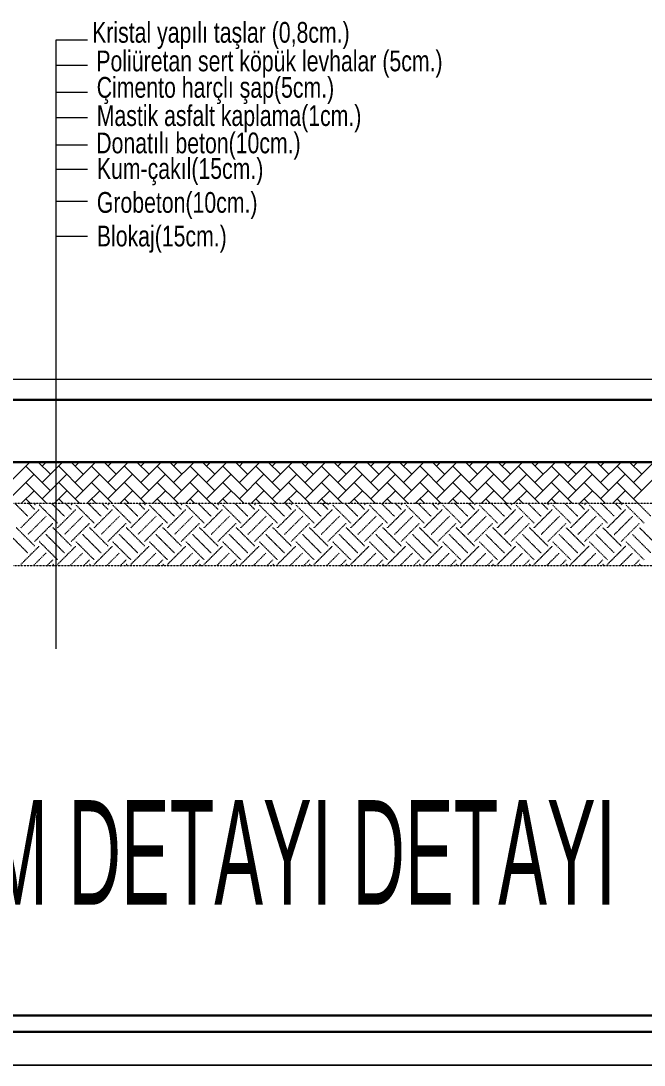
# Model space of a CAD drawing. Extents: x 775040 to 808375, y 4159409 to 4163651.
# Drawn here: x 803180 to 803556, y 4159409 to 4160038 of the extents above; entities that cross this region are included whole.
import ezdxf

# ---------------------------------------------------------------- set-up
doc = ezdxf.new("R2010")
doc.units = 0
doc.header["$MEASUREMENT"] = 0
doc.linetypes.add('DASHED2', pattern=[0.1875, 0.125, -0.0625])
for name, color, linetype, lineweight in [('KALIN', 30, 'Continuous', 18), ('Z_antet', 31, 'Continuous', 30), ('Z_g3', 3, 'Continuous', 13), ('Z_kesit döşeme', 5, 'Continuous', 30), ('Z_sıva', 241, 'Continuous', 5), ('Z_tarama', 8, 'Continuous', 5), ('Z_yazı', 4, 'Continuous', 20)]:
    doc.layers.add(name, color=color, linetype=linetype, lineweight=lineweight)
doc.styles.add('10', font='swisscl.ttf', dxfattribs={"height": 10})
doc.styles.add('SIMPLEX', font='arial.ttf', dxfattribs={"width": 0.5})

msp = doc.modelspace()

# ---------------------------------------------------------------- linework, layer by layer
at = {"layer": 'KALIN'}
for p, q in [((801720.3, 4159408.75), (808375.4, 4159408.75)), ((808375.4, 4159408.75), (801740.3, 4159408.75))]:
    msp.add_line(p, q, dxfattribs=at)
at = {"layer": 'Z_antet'}
for p, q in [((801870.3, 4159438.75), (808375.4, 4159438.75)), ((808375.4, 4159428.75), (801860.3, 4159428.75))]:
    msp.add_line(p, q, dxfattribs=at)
at = {"layer": 'Z_g3'}
for p, q in [((803220.68, 4160026.75), (803201.49, 4160026.75)), ((803201.49, 4160026.75), (803201.49, 4159659.77)), ((803220.68, 4160011.4), (803201.49, 4160011.4)), ((803220.68, 4159995.15), (803201.49, 4159995.15)), ((803220.68, 4159979.81), (803201.49, 4159979.81)), ((803220.68, 4159963.39), (803201.49, 4159963.39)), ((803220.68, 4159948.64), (803201.49, 4159948.64)), ((803220.68, 4159929.33), (803201.49, 4159929.33)), ((803220.68, 4159908.29), (803201.49, 4159908.29))]:
    msp.add_line(p, q, dxfattribs=at)
at = {"layer": 'Z_kesit döşeme', "linetype": 'Continuous'}
msp.add_lwpolyline([(806062.59, 4159809.77), (802323.76, 4159809.77), (802323.76, 4159622.27), (802473.76, 4159622.27), (802473.76, 4159772.27), (803786.26, 4159772.27), (803786.26, 4159622.27), (803936.26, 4159622.27), (803936.26, 4159772.27), (804786.26, 4159772.27), (804786.26, 4159622.27), (804936.26, 4159622.27), (804936.26, 4159772.27), (806062.59, 4159772.27)], dxfattribs=at)
at = {"layer": 'Z_sıva', "linetype": 'Continuous'}
msp.add_line((802398.76, 4159822.27), (803845.44, 4159822.27), dxfattribs=at)
at = {"layer": 'Z_tarama', "ltscale": 50}
for p, q in [((803173.57, 4159759.99), (803185.85, 4159772.27)), ((803198.32, 4159755.04), (803183.47, 4159769.89)), ((803198.32, 4159764.94), (803190.99, 4159772.27)), ((803193.37, 4159769.89), (803195.75, 4159772.27)), ((803193.37, 4159759.99), (803205.65, 4159772.27)), ((803218.12, 4159755.04), (803203.27, 4159769.89)), ((803218.12, 4159764.94), (803210.79, 4159772.27)), ((803213.17, 4159769.89), (803215.55, 4159772.27)), ((803213.17, 4159759.99), (803225.45, 4159772.27)), ((803237.92, 4159755.04), (803223.07, 4159769.89)), ((803237.92, 4159764.94), (803230.59, 4159772.27)), ((803232.97, 4159769.89), (803235.35, 4159772.27)), ((803232.97, 4159759.99), (803245.25, 4159772.27)), ((803257.72, 4159755.04), (803242.87, 4159769.89)), ((803257.72, 4159764.94), (803250.39, 4159772.27)), ((803252.77, 4159769.89), (803255.15, 4159772.27)), ((803252.77, 4159759.99), (803265.05, 4159772.27)), ((803277.52, 4159755.04), (803262.67, 4159769.89)), ((803277.52, 4159764.94), (803270.19, 4159772.27)), ((803272.57, 4159769.89), (803274.95, 4159772.27)), ((803272.57, 4159759.99), (803284.84, 4159772.27)), ((803297.32, 4159755.04), (803282.47, 4159769.89)), ((803297.32, 4159764.94), (803289.99, 4159772.27)), ((803292.37, 4159769.89), (803294.74, 4159772.27)), ((803292.37, 4159759.99), (803304.64, 4159772.27)), ((803317.11, 4159755.04), (803302.27, 4159769.89)), ((803317.11, 4159764.94), (803309.79, 4159772.27)), ((803312.16, 4159769.89), (803314.54, 4159772.27)), ((803312.16, 4159759.99), (803324.44, 4159772.27)), ((803336.91, 4159755.04), (803322.06, 4159769.89)), ((803336.91, 4159764.94), (803329.59, 4159772.27)), ((803331.96, 4159769.89), (803334.34, 4159772.27)), ((803331.96, 4159759.99), (803344.24, 4159772.27)), ((803356.71, 4159755.04), (803341.86, 4159769.89)), ((803356.71, 4159764.94), (803349.38, 4159772.27)), ((803351.76, 4159769.89), (803354.14, 4159772.27)), ((803351.76, 4159759.99), (803364.04, 4159772.27)), ((803376.51, 4159755.04), (803361.66, 4159769.89)), ((803376.51, 4159764.94), (803369.18, 4159772.27)), ((803371.56, 4159769.89), (803373.94, 4159772.27)), ((803371.56, 4159759.99), (803383.84, 4159772.27)), ((803396.31, 4159755.04), (803381.46, 4159769.89)), ((803396.31, 4159764.94), (803388.98, 4159772.27)), ((803391.36, 4159769.89), (803393.74, 4159772.27)), ((803391.36, 4159759.99), (803403.64, 4159772.27)), ((803416.11, 4159755.04), (803401.26, 4159769.89)), ((803416.11, 4159764.94), (803408.78, 4159772.27)), ((803411.16, 4159769.89), (803413.54, 4159772.27)), ((803411.16, 4159759.99), (803423.44, 4159772.27)), ((803435.91, 4159755.04), (803421.06, 4159769.89)), ((803435.91, 4159764.94), (803428.58, 4159772.27)), ((803430.96, 4159769.89), (803433.34, 4159772.27)), ((803430.96, 4159759.99), (803443.24, 4159772.27)), ((803455.71, 4159755.04), (803440.86, 4159769.89)), ((803455.71, 4159764.94), (803448.38, 4159772.27)), ((803450.76, 4159769.89), (803453.14, 4159772.27)), ((803450.76, 4159759.99), (803463.04, 4159772.27)), ((803475.51, 4159755.04), (803460.66, 4159769.89)), ((803475.51, 4159764.94), (803468.18, 4159772.27)), ((803470.56, 4159769.89), (803472.94, 4159772.27)), ((803470.56, 4159759.99), (803482.83, 4159772.27)), ((803495.31, 4159755.04), (803480.46, 4159769.89)), ((803495.31, 4159764.94), (803487.98, 4159772.27)), ((803490.36, 4159769.89), (803492.73, 4159772.27)), ((803490.36, 4159759.99), (803502.63, 4159772.27)), ((803515.1, 4159755.04), (803500.26, 4159769.89)), ((803515.1, 4159764.94), (803507.78, 4159772.27)), ((803510.15, 4159769.89), (803512.53, 4159772.27)), ((803510.15, 4159759.99), (803522.43, 4159772.27)), ((803534.9, 4159755.04), (803520.05, 4159769.89)), ((803534.9, 4159764.94), (803527.58, 4159772.27)), ((803529.95, 4159769.89), (803532.33, 4159772.27)), ((803529.95, 4159759.99), (803542.23, 4159772.27)), ((803554.7, 4159755.04), (803539.85, 4159769.89)), ((803554.7, 4159764.94), (803547.37, 4159772.27)), ((803549.75, 4159769.89), (803552.13, 4159772.27)), ((803549.75, 4159759.99), (803562.03, 4159772.27)), ((803173.57, 4159750.09), (803188.42, 4159764.94)), ((803193.37, 4159750.09), (803208.22, 4159764.94)), ((803213.17, 4159750.09), (803228.02, 4159764.94)), ((803232.97, 4159750.09), (803247.82, 4159764.94)), ((803252.77, 4159750.09), (803267.62, 4159764.94)), ((803272.57, 4159750.09), (803287.42, 4159764.94)), ((803292.37, 4159750.09), (803307.22, 4159764.94)), ((803312.16, 4159750.09), (803327.01, 4159764.94)), ((803331.96, 4159750.09), (803346.81, 4159764.94)), ((803351.76, 4159750.09), (803366.61, 4159764.94)), ((803371.56, 4159750.09), (803386.41, 4159764.94)), ((803391.36, 4159750.09), (803406.21, 4159764.94)), ((803411.16, 4159750.09), (803426.01, 4159764.94)), ((803430.96, 4159750.09), (803445.81, 4159764.94)), ((803450.76, 4159750.09), (803465.61, 4159764.94)), ((803470.56, 4159750.09), (803485.41, 4159764.94)), ((803490.36, 4159750.09), (803505.2, 4159764.94)), ((803510.15, 4159750.09), (803525, 4159764.94)), ((803529.95, 4159750.09), (803544.8, 4159764.94)), ((803549.75, 4159750.09), (803564.6, 4159764.94)), ((803196.19, 4159747.27), (803183.47, 4159759.99)), ((803215.99, 4159747.27), (803203.27, 4159759.99)), ((803235.79, 4159747.27), (803223.07, 4159759.99)), ((803255.59, 4159747.27), (803242.87, 4159759.99)), ((803275.39, 4159747.27), (803262.67, 4159759.99)), ((803295.19, 4159747.27), (803282.47, 4159759.99)), ((803314.99, 4159747.27), (803302.27, 4159759.99)), ((803334.79, 4159747.27), (803322.06, 4159759.99)), ((803354.59, 4159747.27), (803341.86, 4159759.99)), ((803374.38, 4159747.27), (803361.66, 4159759.99)), ((803394.18, 4159747.27), (803381.46, 4159759.99)), ((803413.98, 4159747.27), (803401.26, 4159759.99)), ((803433.78, 4159747.27), (803421.06, 4159759.99)), ((803453.58, 4159747.27), (803440.86, 4159759.99)), ((803473.38, 4159747.27), (803460.66, 4159759.99)), ((803493.18, 4159747.27), (803480.46, 4159759.99)), ((803512.98, 4159747.27), (803500.26, 4159759.99)), ((803532.78, 4159747.27), (803520.05, 4159759.99)), ((803552.58, 4159747.27), (803539.85, 4159759.99)), ((803180.65, 4159747.27), (803188.42, 4159755.04)), ((803186.29, 4159747.27), (803183.47, 4159750.09)), ((803200.45, 4159747.27), (803208.22, 4159755.04)), ((803206.09, 4159747.27), (803203.27, 4159750.09)), ((803220.25, 4159747.27), (803228.02, 4159755.04)), ((803225.89, 4159747.27), (803223.07, 4159750.09)), ((803240.05, 4159747.27), (803247.82, 4159755.04)), ((803245.69, 4159747.27), (803242.87, 4159750.09)), ((803259.84, 4159747.27), (803267.62, 4159755.04)), ((803265.49, 4159747.27), (803262.67, 4159750.09)), ((803279.64, 4159747.27), (803287.42, 4159755.04)), ((803285.29, 4159747.27), (803282.47, 4159750.09)), ((803299.44, 4159747.27), (803307.22, 4159755.04)), ((803305.09, 4159747.27), (803302.27, 4159750.09)), ((803319.24, 4159747.27), (803327.01, 4159755.04)), ((803324.89, 4159747.27), (803322.06, 4159750.09)), ((803339.04, 4159747.27), (803346.81, 4159755.04)), ((803344.69, 4159747.27), (803341.86, 4159750.09)), ((803358.84, 4159747.27), (803366.61, 4159755.04)), ((803364.48, 4159747.27), (803361.66, 4159750.09)), ((803378.64, 4159747.27), (803386.41, 4159755.04)), ((803384.28, 4159747.27), (803381.46, 4159750.09)), ((803398.44, 4159747.27), (803406.21, 4159755.04)), ((803404.08, 4159747.27), (803401.26, 4159750.09)), ((803418.24, 4159747.27), (803426.01, 4159755.04)), ((803423.88, 4159747.27), (803421.06, 4159750.09)), ((803438.04, 4159747.27), (803445.81, 4159755.04)), ((803443.68, 4159747.27), (803440.86, 4159750.09)), ((803457.83, 4159747.27), (803465.61, 4159755.04)), ((803463.48, 4159747.27), (803460.66, 4159750.09)), ((803477.63, 4159747.27), (803485.41, 4159755.04)), ((803483.28, 4159747.27), (803480.46, 4159750.09)), ((803497.43, 4159747.27), (803505.2, 4159755.04)), ((803503.08, 4159747.27), (803500.26, 4159750.09)), ((803517.23, 4159747.27), (803525, 4159755.04)), ((803522.88, 4159747.27), (803520.05, 4159750.09)), ((803537.03, 4159747.27), (803544.8, 4159755.04)), ((803542.68, 4159747.27), (803539.85, 4159750.09))]:
    msp.add_line(p, q, dxfattribs=at)
at = {"layer": 'Z_tarama', "linetype": 'DASHED2'}
for p, q in [((803786.26, 4159747.27), (802473.76, 4159747.27)), ((803184.63, 4159739.65), (803177.01, 4159747.27)), ((803180.49, 4159732.75), (803191.54, 4159743.79)), ((803188.77, 4159743.79), (803185.3, 4159747.27)), ((803188.77, 4159746.56), (803189.49, 4159747.27)), ((803202.59, 4159735.51), (803191.54, 4159746.56)), ((803206.73, 4159739.65), (803199.11, 4159747.27)), ((803202.59, 4159732.75), (803213.63, 4159743.79)), ((803210.87, 4159743.79), (803207.4, 4159747.27)), ((803210.87, 4159746.56), (803211.58, 4159747.27)), ((803224.68, 4159735.51), (803213.63, 4159746.56)), ((803228.83, 4159739.65), (803221.21, 4159747.27)), ((803224.68, 4159732.75), (803235.73, 4159743.79)), ((803232.97, 4159743.79), (803229.49, 4159747.27)), ((803232.97, 4159746.56), (803233.68, 4159747.27)), ((803246.78, 4159735.51), (803235.73, 4159746.56)), ((803250.92, 4159739.65), (803243.3, 4159747.27)), ((803246.78, 4159732.75), (803257.83, 4159743.79)), ((803255.07, 4159743.79), (803251.59, 4159747.27)), ((803255.07, 4159746.56), (803255.78, 4159747.27)), ((803268.88, 4159735.51), (803257.83, 4159746.56)), ((803273.02, 4159739.65), (803265.4, 4159747.27)), ((803268.88, 4159732.75), (803279.93, 4159743.79)), ((803277.16, 4159743.79), (803273.69, 4159747.27)), ((803277.16, 4159746.56), (803277.88, 4159747.27)), ((803290.97, 4159735.51), (803279.93, 4159746.56)), ((803295.12, 4159739.65), (803287.5, 4159747.27)), ((803290.97, 4159732.75), (803302.02, 4159743.79)), ((803299.26, 4159743.79), (803295.79, 4159747.27)), ((803299.26, 4159746.56), (803299.97, 4159747.27)), ((803313.07, 4159735.51), (803302.02, 4159746.56)), ((803317.21, 4159739.65), (803309.6, 4159747.27)), ((803313.07, 4159732.75), (803324.12, 4159743.79)), ((803321.36, 4159743.79), (803317.88, 4159747.27)), ((803321.36, 4159746.56), (803322.07, 4159747.27)), ((803335.17, 4159735.51), (803324.12, 4159746.56)), ((803339.31, 4159739.65), (803331.69, 4159747.27)), ((803335.17, 4159732.75), (803346.22, 4159743.79)), ((803343.45, 4159743.79), (803339.98, 4159747.27)), ((803343.45, 4159746.56), (803344.17, 4159747.27)), ((803357.26, 4159735.51), (803346.22, 4159746.56)), ((803361.41, 4159739.65), (803353.79, 4159747.27)), ((803357.26, 4159732.75), (803368.31, 4159743.79)), ((803365.55, 4159743.79), (803362.08, 4159747.27)), ((803365.55, 4159746.56), (803366.26, 4159747.27)), ((803379.36, 4159735.51), (803368.31, 4159746.56)), ((803383.51, 4159739.65), (803375.89, 4159747.27)), ((803379.36, 4159732.75), (803390.41, 4159743.79)), ((803387.65, 4159743.79), (803384.17, 4159747.27)), ((803387.65, 4159746.56), (803388.36, 4159747.27)), ((803401.46, 4159735.51), (803390.41, 4159746.56)), ((803405.6, 4159739.65), (803397.98, 4159747.27)), ((803401.46, 4159732.75), (803412.51, 4159743.79)), ((803409.75, 4159743.79), (803406.27, 4159747.27)), ((803409.75, 4159746.56), (803410.46, 4159747.27)), ((803423.56, 4159735.51), (803412.51, 4159746.56)), ((803427.7, 4159739.65), (803420.08, 4159747.27)), ((803423.56, 4159732.75), (803434.6, 4159743.79)), ((803431.84, 4159743.79), (803428.37, 4159747.27)), ((803431.84, 4159746.56), (803432.56, 4159747.27)), ((803445.65, 4159735.51), (803434.6, 4159746.56)), ((803449.8, 4159739.65), (803442.18, 4159747.27)), ((803445.65, 4159732.75), (803456.7, 4159743.79)), ((803453.94, 4159743.79), (803450.46, 4159747.27)), ((803453.94, 4159746.56), (803454.65, 4159747.27)), ((803467.75, 4159735.51), (803456.7, 4159746.56)), ((803471.89, 4159739.65), (803464.28, 4159747.27)), ((803467.75, 4159732.75), (803478.8, 4159743.79)), ((803476.04, 4159743.79), (803472.56, 4159747.27)), ((803476.04, 4159746.56), (803476.75, 4159747.27)), ((803489.85, 4159735.51), (803478.8, 4159746.56)), ((803493.99, 4159739.65), (803486.37, 4159747.27)), ((803489.85, 4159732.75), (803500.9, 4159743.79)), ((803498.13, 4159743.79), (803494.66, 4159747.27)), ((803498.13, 4159746.56), (803498.85, 4159747.27)), ((803511.94, 4159735.51), (803500.9, 4159746.56)), ((803516.09, 4159739.65), (803508.47, 4159747.27)), ((803511.94, 4159732.75), (803522.99, 4159743.79)), ((803520.23, 4159743.79), (803516.76, 4159747.27)), ((803520.23, 4159746.56), (803520.94, 4159747.27)), ((803534.04, 4159735.51), (803522.99, 4159746.56)), ((803538.18, 4159739.65), (803530.57, 4159747.27)), ((803534.04, 4159732.75), (803545.09, 4159743.79)), ((803542.33, 4159743.79), (803538.85, 4159747.27)), ((803542.33, 4159746.56), (803543.04, 4159747.27)), ((803556.14, 4159735.51), (803545.09, 4159746.56)), ((803560.28, 4159739.65), (803552.66, 4159747.27)), ((803184.63, 4159728.6), (803195.68, 4159739.65)), ((803206.73, 4159728.6), (803217.78, 4159739.65)), ((803228.83, 4159728.6), (803239.87, 4159739.65)), ((803250.92, 4159728.6), (803261.97, 4159739.65)), ((803273.02, 4159728.6), (803284.07, 4159739.65)), ((803295.12, 4159728.6), (803306.17, 4159739.65)), ((803317.21, 4159728.6), (803328.26, 4159739.65)), ((803339.31, 4159728.6), (803350.36, 4159739.65)), ((803361.41, 4159728.6), (803372.46, 4159739.65)), ((803383.51, 4159728.6), (803394.55, 4159739.65)), ((803405.6, 4159728.6), (803416.65, 4159739.65)), ((803427.7, 4159728.6), (803438.75, 4159739.65)), ((803449.8, 4159728.6), (803460.85, 4159739.65)), ((803471.89, 4159728.6), (803482.94, 4159739.65)), ((803493.99, 4159728.6), (803505.04, 4159739.65)), ((803516.09, 4159728.6), (803527.14, 4159739.65)), ((803538.18, 4159728.6), (803549.23, 4159739.65)), ((803188.77, 4159721.7), (803177.73, 4159732.75)), ((803188.77, 4159724.46), (803199.82, 4159735.51)), ((803210.87, 4159721.7), (803199.82, 4159732.75)), ((803210.87, 4159724.46), (803221.92, 4159735.51)), ((803232.97, 4159721.7), (803221.92, 4159732.75)), ((803232.97, 4159724.46), (803244.02, 4159735.51)), ((803255.07, 4159721.7), (803244.02, 4159732.75)), ((803255.07, 4159724.46), (803266.11, 4159735.51)), ((803277.16, 4159721.7), (803266.11, 4159732.75)), ((803277.16, 4159724.46), (803288.21, 4159735.51)), ((803299.26, 4159721.7), (803288.21, 4159732.75)), ((803299.26, 4159724.46), (803310.31, 4159735.51)), ((803321.36, 4159721.7), (803310.31, 4159732.75)), ((803321.36, 4159724.46), (803332.41, 4159735.51)), ((803343.45, 4159721.7), (803332.41, 4159732.75)), ((803343.45, 4159724.46), (803354.5, 4159735.51)), ((803365.55, 4159721.7), (803354.5, 4159732.75)), ((803365.55, 4159724.46), (803376.6, 4159735.51)), ((803387.65, 4159721.7), (803376.6, 4159732.75)), ((803387.65, 4159724.46), (803398.7, 4159735.51)), ((803409.75, 4159721.7), (803398.7, 4159732.75)), ((803409.75, 4159724.46), (803420.79, 4159735.51)), ((803431.84, 4159721.7), (803420.79, 4159732.75)), ((803431.84, 4159724.46), (803442.89, 4159735.51)), ((803453.94, 4159721.7), (803442.89, 4159732.75)), ((803453.94, 4159724.46), (803464.99, 4159735.51)), ((803476.04, 4159721.7), (803464.99, 4159732.75)), ((803476.04, 4159724.46), (803487.09, 4159735.51)), ((803498.13, 4159721.7), (803487.09, 4159732.75)), ((803498.13, 4159724.46), (803509.18, 4159735.51)), ((803520.23, 4159721.7), (803509.18, 4159732.75)), ((803520.23, 4159724.46), (803531.28, 4159735.51)), ((803542.33, 4159721.7), (803531.28, 4159732.75)), ((803542.33, 4159724.46), (803553.38, 4159735.51)), ((803564.43, 4159721.7), (803553.38, 4159732.75)), ((803184.63, 4159717.55), (803173.58, 4159728.6)), ((803206.73, 4159717.55), (803195.68, 4159728.6)), ((803228.83, 4159717.55), (803217.78, 4159728.6)), ((803250.92, 4159717.55), (803239.87, 4159728.6)), ((803273.02, 4159717.55), (803261.97, 4159728.6)), ((803295.12, 4159717.55), (803284.07, 4159728.6)), ((803317.21, 4159717.55), (803306.17, 4159728.6)), ((803339.31, 4159717.55), (803328.26, 4159728.6)), ((803361.41, 4159717.55), (803350.36, 4159728.6)), ((803383.51, 4159717.55), (803372.46, 4159728.6)), ((803405.6, 4159717.55), (803394.55, 4159728.6)), ((803427.7, 4159717.55), (803416.65, 4159728.6)), ((803449.8, 4159717.55), (803438.75, 4159728.6)), ((803471.89, 4159717.55), (803460.85, 4159728.6)), ((803493.99, 4159717.55), (803482.94, 4159728.6)), ((803516.09, 4159717.55), (803505.04, 4159728.6)), ((803538.18, 4159717.55), (803527.14, 4159728.6)), ((803560.28, 4159717.55), (803549.23, 4159728.6)), ((803180.49, 4159710.65), (803191.54, 4159721.7)), ((803202.59, 4159713.41), (803191.54, 4159724.46)), ((803202.59, 4159710.65), (803213.63, 4159721.7)), ((803224.68, 4159713.41), (803213.63, 4159724.46)), ((803224.68, 4159710.65), (803235.73, 4159721.7)), ((803246.78, 4159713.41), (803235.73, 4159724.46)), ((803246.78, 4159710.65), (803257.83, 4159721.7)), ((803268.88, 4159713.41), (803257.83, 4159724.46)), ((803268.88, 4159710.65), (803279.93, 4159721.7)), ((803290.97, 4159713.41), (803279.93, 4159724.46)), ((803290.97, 4159710.65), (803302.02, 4159721.7)), ((803313.07, 4159713.41), (803302.02, 4159724.46)), ((803313.07, 4159710.65), (803324.12, 4159721.7)), ((803335.17, 4159713.41), (803324.12, 4159724.46)), ((803335.17, 4159710.65), (803346.22, 4159721.7)), ((803357.26, 4159713.41), (803346.22, 4159724.46)), ((803357.26, 4159710.65), (803368.31, 4159721.7)), ((803379.36, 4159713.41), (803368.31, 4159724.46)), ((803379.36, 4159710.65), (803390.41, 4159721.7)), ((803401.46, 4159713.41), (803390.41, 4159724.46)), ((803401.46, 4159710.65), (803412.51, 4159721.7)), ((803423.56, 4159713.41), (803412.51, 4159724.46)), ((803423.56, 4159710.65), (803434.6, 4159721.7)), ((803445.65, 4159713.41), (803434.6, 4159724.46)), ((803445.65, 4159710.65), (803456.7, 4159721.7)), ((803467.75, 4159713.41), (803456.7, 4159724.46)), ((803467.75, 4159710.65), (803478.8, 4159721.7)), ((803489.85, 4159713.41), (803478.8, 4159724.46)), ((803489.85, 4159710.65), (803500.9, 4159721.7)), ((803511.94, 4159713.41), (803500.9, 4159724.46)), ((803511.94, 4159710.65), (803522.99, 4159721.7)), ((803534.04, 4159713.41), (803522.99, 4159724.46)), ((803534.04, 4159710.65), (803545.09, 4159721.7)), ((803556.14, 4159713.41), (803545.09, 4159724.46)), ((803187.9, 4159709.77), (803195.68, 4159717.55)), ((803196.18, 4159709.77), (803199.82, 4159713.41)), ((803209.99, 4159709.77), (803217.78, 4159717.55)), ((803218.28, 4159709.77), (803221.92, 4159713.41)), ((803232.09, 4159709.77), (803239.87, 4159717.55)), ((803240.38, 4159709.77), (803244.02, 4159713.41)), ((803254.19, 4159709.77), (803261.97, 4159717.55)), ((803262.47, 4159709.77), (803266.11, 4159713.41)), ((803276.28, 4159709.77), (803284.07, 4159717.55)), ((803284.57, 4159709.77), (803288.21, 4159713.41)), ((803298.38, 4159709.77), (803306.17, 4159717.55)), ((803306.67, 4159709.77), (803310.31, 4159713.41)), ((803320.48, 4159709.77), (803328.26, 4159717.55)), ((803328.76, 4159709.77), (803332.41, 4159713.41)), ((803342.57, 4159709.77), (803350.36, 4159717.55)), ((803350.86, 4159709.77), (803354.5, 4159713.41)), ((803364.67, 4159709.77), (803372.46, 4159717.55)), ((803372.96, 4159709.77), (803376.6, 4159713.41)), ((803386.77, 4159709.77), (803394.55, 4159717.55)), ((803395.06, 4159709.77), (803398.7, 4159713.41)), ((803408.87, 4159709.77), (803416.65, 4159717.55)), ((803417.15, 4159709.77), (803420.79, 4159713.41)), ((803430.96, 4159709.77), (803438.75, 4159717.55)), ((803439.25, 4159709.77), (803442.89, 4159713.41)), ((803453.06, 4159709.77), (803460.85, 4159717.55)), ((803461.35, 4159709.77), (803464.99, 4159713.41)), ((803475.16, 4159709.77), (803482.94, 4159717.55)), ((803483.44, 4159709.77), (803487.09, 4159713.41)), ((803497.25, 4159709.77), (803505.04, 4159717.55)), ((803505.54, 4159709.77), (803509.18, 4159713.41)), ((803519.35, 4159709.77), (803527.14, 4159717.55)), ((803527.64, 4159709.77), (803531.28, 4159713.41)), ((803541.45, 4159709.77), (803549.23, 4159717.55)), ((803549.74, 4159709.77), (803553.38, 4159713.41)), ((803786.26, 4159709.77), (802473.76, 4159709.77)), ((803200.7, 4159709.77), (803199.82, 4159710.65)), ((803222.8, 4159709.77), (803221.92, 4159710.65)), ((803244.9, 4159709.77), (803244.02, 4159710.65)), ((803266.99, 4159709.77), (803266.11, 4159710.65)), ((803289.09, 4159709.77), (803288.21, 4159710.65)), ((803311.19, 4159709.77), (803310.31, 4159710.65)), ((803333.29, 4159709.77), (803332.41, 4159710.65)), ((803355.38, 4159709.77), (803354.5, 4159710.65)), ((803377.48, 4159709.77), (803376.6, 4159710.65)), ((803399.58, 4159709.77), (803398.7, 4159710.65)), ((803421.67, 4159709.77), (803420.79, 4159710.65)), ((803443.77, 4159709.77), (803442.89, 4159710.65)), ((803465.87, 4159709.77), (803464.99, 4159710.65)), ((803487.96, 4159709.77), (803487.09, 4159710.65)), ((803510.06, 4159709.77), (803509.18, 4159710.65)), ((803532.16, 4159709.77), (803531.28, 4159710.65)), ((803554.26, 4159709.77), (803553.38, 4159710.65))]:
    msp.add_line(p, q, dxfattribs=at)

# ---------------------------------------------------------------- texts
at = {"layer": 'Z_g3', "ltscale": 0.8, "style": '10'}
for s, p in [('Kristal yapılı taşlar (0,8cm.)', (803223.43, 4160025.14)), ('Poliüretan sert köpük levhalar (5cm.)', (803225.98, 4160007.91)), ('Çimento harçlı şap(5cm.)', (803226.2, 4159991.98)), ('Mastik asfalt kaplama(1cm.)', (803226.21, 4159974.94)), ('Donatılı beton(10cm.)', (803225.91, 4159958.47)), ('Kum-çakıl(15cm.)', (803226.27, 4159943.04)), ('Grobeton(10cm.)', (803226.26, 4159922.61)), ('Blokaj(15cm.)', (803226.26, 4159902.33))]:
    msp.add_text(s, height=12.5, dxfattribs=at).set_placement(p)
at = {"layer": 'Z_yazı', "ltscale": 0.01, "style": 'SIMPLEX', "width": 0.5}
msp.add_text('MERDİVEN - ISLAK HACİM  VE SİSTEM DETAYI DETAYI  ÖLÇEK 1/20', height=63, dxfattribs=at).set_placement((802387.6, 4159505.51))

doc.saveas('drawing.dxf')
